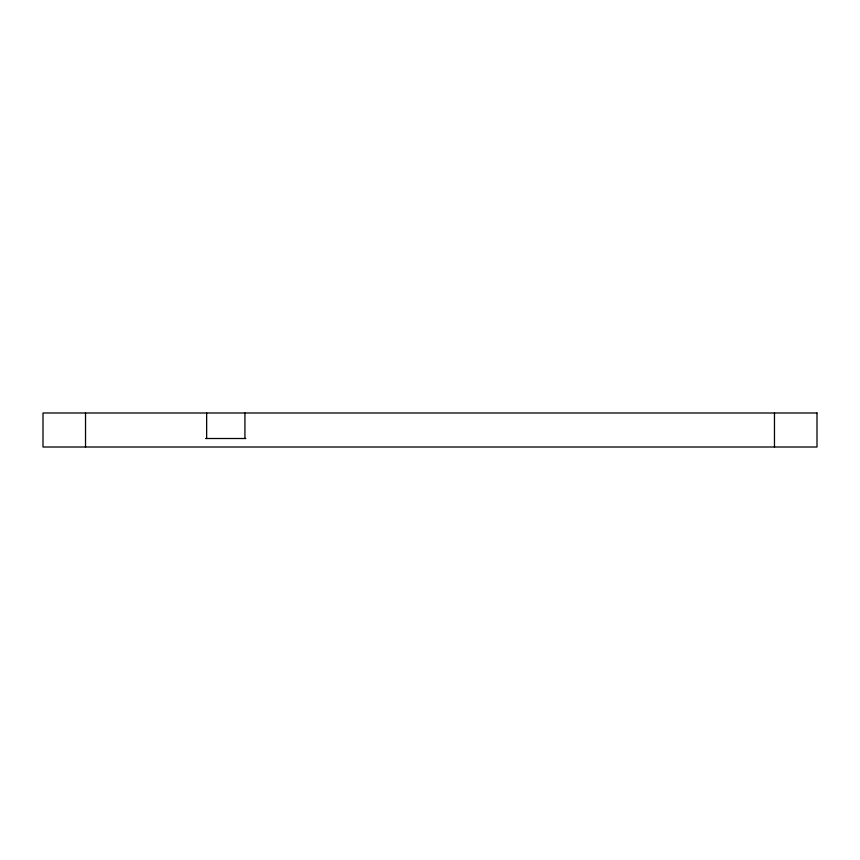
<?xml version="1.0" encoding="UTF-8"?>
<svg xmlns="http://www.w3.org/2000/svg" width="860" height="860" viewBox="0 0 860 860"><rect width="100%" height="100%" fill="white"/><g stroke="black" fill="none" stroke-linecap="round" stroke-linejoin="round"><path stroke-width="1.29" d="M205.583 438.503L245.842 438.503M774.473 412.993L774.473 447.006M244.928 412.993L244.928 438.503M206.647 412.993L206.647 438.503M85.527 412.993L85.527 447.006M817 412.993L43 412.993L43 447.006L817 447.006L817 412.993"/></g></svg>
